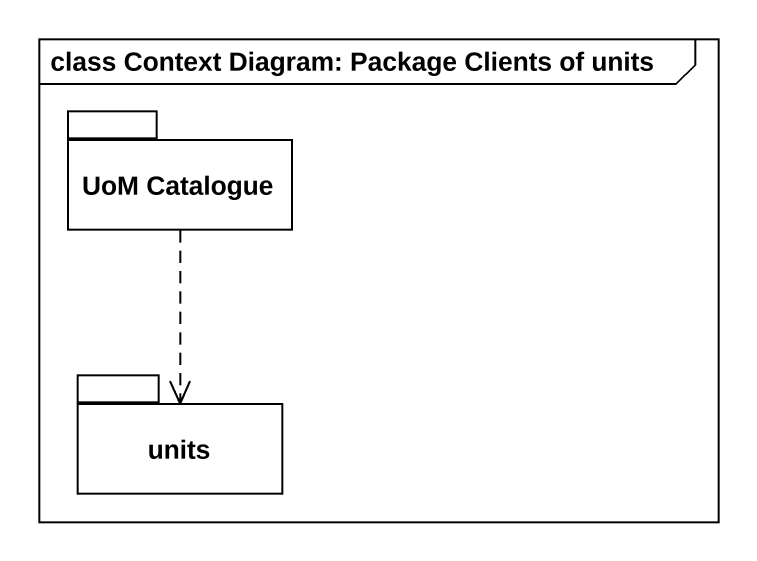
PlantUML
@startuml
mainframe class Context Diagram: Package Clients of units
package "UoM Catalogue" as UoM_Catalogue {
}
package units {
}
UoM_Catalogue ..> units
@enduml
